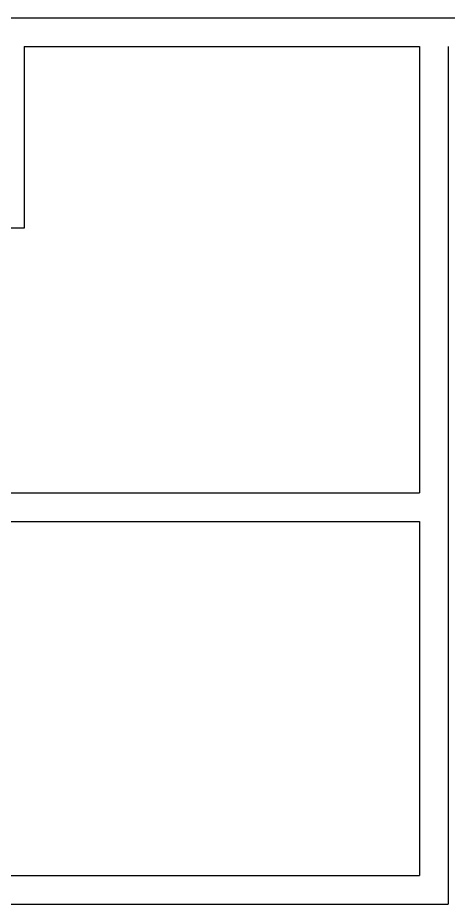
# Model space of a CAD drawing. Header units: millimetres. Extents: x -7698 to 47223, y 0 to 22596.
# Drawn here: x 3273 to 6650, y 7225 to 14175 of the extents above; entities that cross this region are included whole.
import ezdxf

# ---------------------------------------------------------------- set-up
doc = ezdxf.new("R2010")
doc.units = ezdxf.units.MM
doc.layers.add('WALLS', color=80, linetype='Continuous', lineweight=30)

msp = doc.modelspace()

# ---------------------------------------------------------------- linework, layer by layer
at = {"layer": 'WALLS'}
for p, q in [((0, 14175), (15500, 14175)), ((3325, 13950), (6425, 13950)), ((6425, 13950), (6425, 10450)), ((6650, 13950), (6650, 7225)), ((225, 10450), (6425, 10450)), ((225, 10225), (6425, 10225)), ((6425, 10225), (6425, 7450)), ((2850, 7450), (6425, 7450)), ((2450, 7225), (6650, 7225))]:
    msp.add_line(p, q, dxfattribs=at)
msp.add_lwpolyline([(3325, 13950), (3325, 12525), (225, 12525)], dxfattribs=at)

doc.saveas('drawing.dxf')
